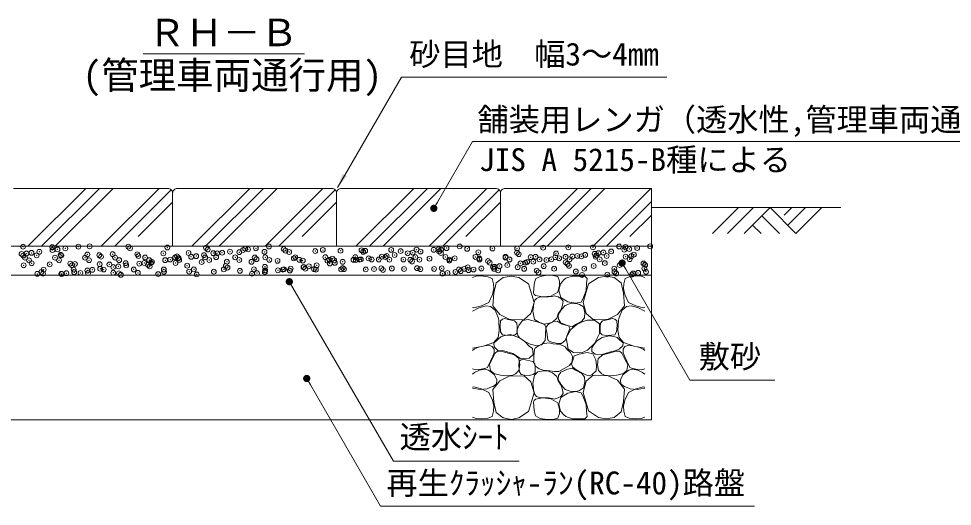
# Model space of a CAD drawing. Units: millimetres at full size, sheet at 1:10; details may follow other scales. Extents: x 3954 to 6692, y 1815 to 3681.
# Drawn here: x 4683 to 5651, y 2348 to 2854 of the extents above; entities that cross this region are included whole.
import ezdxf
from ezdxf.enums import TextEntityAlignment as Align

# ---------------------------------------------------------------- set-up
doc = ezdxf.new("R2010")
doc.units = ezdxf.units.MM
doc.header["$LTSCALE"] = 10
doc.header["$PDMODE"] = 32
doc.header["$PDSIZE"] = 5
doc.linetypes.add('DASHED', pattern=[7.5, 6, -1.5])
doc.linetypes.add('USER1', pattern=[50, 37.5, -12.5])
for name, color, linetype, lineweight in [('ハッチ', 4, 'Continuous', 13), ('寸法', 1, 'Continuous', 13), ('本体', 7, 'Continuous', 13)]:
    doc.layers.add(name, color=color, linetype=linetype, lineweight=lineweight)
doc.styles.add('ＭＳ ゴシック', font='')
doc.styles.get('ＭＳ ゴシック').set_extended_font_data('MS Gothic')

# ---------------------------------------------------------------- blocks, each defined once
blk = doc.blocks.new('filled_dot')
at = {"color": 0, "linetype": 'Continuous', "lineweight": -2, "const_width": 1.25}
blk.add_lwpolyline([(-0.625, 0, 1), (0.625, 0, 1)], format="xyb", close=True, dxfattribs=at)
blk = doc.blocks.new('filled_arrow')
at = {"color": 0, "linetype": 'Continuous', "lineweight": -2}
blk.add_solid([(7.5, 1.25), (0, 0), (7.5, -1.25)], dxfattribs=at)

msp = doc.modelspace()

# ---------------------------------------------------------------- linework, layer by layer
at = {"layer": 'ハッチ'}
for p, q in [((4692.33, 2618.12), (4752.33, 2678.12)), ((4706.47, 2618.12), (4766.47, 2678.12)), ((4768.26, 2618.12), (4828.26, 2678.12)), ((4782.4, 2618.12), (4840.9, 2676.62)), ((4862.33, 2618.12), (4922.33, 2678.12)), ((4876.47, 2618.12), (4936.47, 2678.12)), ((4938.26, 2618.12), (4998.26, 2678.12)), ((4952.4, 2618.12), (5010.9, 2676.62)), ((5032.33, 2618.12), (5092.33, 2678.12)), ((5046.47, 2618.12), (5106.47, 2678.12)), ((5108.26, 2618.12), (5168.26, 2678.12)), ((5122.4, 2618.12), (5180.9, 2676.62)), ((5202.33, 2618.12), (5262.33, 2678.12)), ((5216.47, 2618.12), (5276.47, 2678.12)), ((5278.26, 2618.12), (5338.26, 2678.12)), ((5292.4, 2618.12), (5338.82, 2664.54)), ((5402.02, 2631.17), (5428.97, 2658.12)), ((5417.57, 2631.17), (5444.52, 2658.12)), ((5434.84, 2631.17), (5461.8, 2658.12)), ((5461.8, 2658.12), (5488.75, 2631.17)), ((5476.64, 2650.44), (5484.32, 2658.12)), ((5480.12, 2639.8), (5498.44, 2658.12)), ((5488.75, 2631.17), (5515.7, 2658.12)), ((5453.16, 2649.48), (5471.47, 2631.17)), ((5443.65, 2639.98), (5452.47, 2631.17))]:
    msp.add_line(p, q, dxfattribs=at)
at = {"layer": 'ハッチ', "linetype": 'USER1'}
for p, q in [((4720.61, 2618.12), (4780.61, 2678.12)), ((4890.61, 2618.12), (4950.61, 2678.12)), ((5060.61, 2618.12), (5120.61, 2678.12)), ((5230.61, 2618.12), (5290.61, 2678.12)), ((4806.54, 2628.12), (4842.33, 2663.9)), ((4976.54, 2628.12), (5012.33, 2663.9)), ((5146.54, 2628.12), (5182.33, 2663.9)), ((5316.54, 2628.12), (5338.82, 2650.4))]:
    msp.add_line(p, q, dxfattribs=at)
at = {"layer": 'ハッチ', "linetype": 'DASHED'}
msp.add_line((4502.33, 2588.12), (5338.82, 2588.12), dxfattribs=at)
at = {"layer": 'ハッチ'}
for points in [[(5174.08, 2567.9), (5175.48, 2574.08), (5174.92, 2579.14), (5173.52, 2584.75), (5169.3, 2586.44), (5162.56, 2587.28), (5156.94, 2587), (5153.3, 2585.59)], [(5311.13, 2567.9), (5309.72, 2574.08), (5310.29, 2579.14), (5311.69, 2584.75), (5315.91, 2586.44), (5322.65, 2587.28), (5328.27, 2587), (5331.91, 2585.59)], [(5153.3, 2554.46), (5154.69, 2554.14), (5162.56, 2556.11), (5170.14, 2559.76), (5174.08, 2567.9)], [(5331.91, 2554.46), (5330.52, 2554.14), (5322.65, 2556.11), (5315.06, 2559.76), (5311.13, 2567.9)], [(5179.98, 2544.04), (5176.89, 2551.9), (5172.11, 2555.55), (5167.33, 2556.11), (5159.75, 2554.14), (5153.3, 2550.86)], [(5305.23, 2544.04), (5308.32, 2551.9), (5313.1, 2555.55), (5317.87, 2556.11), (5325.46, 2554.14), (5331.91, 2550.86)], [(5153.3, 2512.46), (5164.59, 2514.46), (5175.48, 2518.2), (5179.98, 2523.25), (5181.08, 2530.7), (5180.54, 2541.23), (5179.98, 2544.04)], [(5331.91, 2512.46), (5320.62, 2514.46), (5309.72, 2518.2), (5305.23, 2523.25), (5304.13, 2530.7), (5304.67, 2541.23), (5305.23, 2544.04)], [(5168.94, 2492.41), (5171.87, 2498.92), (5174.31, 2503.96), (5175.77, 2507.54), (5175.77, 2511.44), (5173.82, 2514.05), (5170.89, 2515.19), (5165.68, 2514.7), (5159.66, 2513.23), (5155.26, 2511.61), (5153.3, 2510)], [(5316.27, 2492.41), (5313.34, 2498.92), (5310.9, 2503.96), (5309.43, 2507.54), (5309.43, 2511.44), (5311.39, 2514.05), (5314.32, 2515.19), (5319.53, 2514.7), (5325.55, 2513.23), (5329.94, 2511.61), (5331.91, 2510)], [(5153.3, 2490.83), (5156.73, 2489.97), (5162.43, 2490.46), (5166.98, 2491.43), (5168.94, 2492.41)], [(5176.1, 2473.54), (5178.22, 2475.49), (5178.54, 2479.39), (5176.1, 2484.6), (5172.19, 2487.69), (5169.75, 2489.64), (5166.01, 2490.46), (5160.55, 2489.5), (5155.53, 2487.07), (5153.3, 2485.45)], [(5309.11, 2473.54), (5306.99, 2475.49), (5306.67, 2479.39), (5309.11, 2484.6), (5313.01, 2487.69), (5315.46, 2489.64), (5319.2, 2490.46), (5324.66, 2489.5), (5329.67, 2487.07), (5331.91, 2485.45)], [(5331.91, 2490.83), (5328.48, 2489.97), (5322.78, 2490.46), (5318.22, 2491.43), (5316.27, 2492.41)], [(5153.3, 2470.92), (5153.38, 2470.89), (5161.26, 2469.31), (5168.45, 2470.12), (5171.38, 2471.42), (5174.31, 2472.56), (5176.1, 2473.54)], [(5153.3, 2471.78), (5154.69, 2472.09), (5162.56, 2470.13), (5170.14, 2466.48), (5174.08, 2458.33)], [(5331.91, 2470.92), (5331.82, 2470.89), (5323.94, 2469.31), (5316.76, 2470.12), (5313.83, 2471.42), (5310.9, 2472.56), (5309.11, 2473.54)], [(5331.91, 2471.78), (5330.52, 2472.09), (5322.65, 2470.13), (5315.06, 2466.48), (5311.13, 2458.33)], [(5174.08, 2458.33), (5175.48, 2452.16), (5174.92, 2447.1), (5173.52, 2441.48), (5169.3, 2439.8), (5162.56, 2438.96), (5156.94, 2439.24), (5153.3, 2440.65)], [(5311.13, 2458.33), (5309.72, 2452.16), (5310.29, 2447.1), (5311.69, 2441.48), (5315.91, 2439.8), (5322.65, 2438.96), (5328.27, 2439.24), (5331.91, 2440.65)]]:
    msp.add_lwpolyline(points, dxfattribs=at)
for points in [[(5193.24, 2587.15), (5185.06, 2585.71), (5177.84, 2579.94), (5175.43, 2569.36), (5174.47, 2556.37), (5181.69, 2547.24), (5191.31, 2542.43), (5206.71, 2541.95), (5213.93, 2548.2), (5217.3, 2559.74), (5211.52, 2578.98), (5201.42, 2585.71)], [(5216.59, 2569.7), (5217.25, 2578.49), (5218.79, 2584.21), (5223.63, 2586.84), (5230.88, 2587.94), (5236.6, 2587.72), (5241.66, 2586.62), (5243.42, 2581.79), (5243.42, 2577.61), (5241.66, 2570.58), (5234.4, 2566.4), (5226.27, 2565.53), (5218.79, 2566.84), (5217.25, 2568.16)], [(5250.16, 2584.91), (5256.47, 2587.18), (5269.84, 2587.18), (5272.36, 2584.66), (5271.6, 2579.37), (5271.1, 2572.31), (5267.82, 2563.23), (5266.05, 2560.21), (5260.5, 2558.95), (5252.18, 2560.46), (5244.86, 2565), (5242.84, 2572.06), (5244.61, 2579.11), (5247.89, 2583.15)], [(5291.97, 2587.15), (5300.15, 2585.71), (5307.37, 2579.94), (5309.78, 2569.36), (5310.74, 2556.37), (5303.52, 2547.24), (5293.9, 2542.43), (5278.5, 2541.95), (5271.28, 2548.2), (5267.91, 2559.74), (5273.68, 2578.98), (5283.79, 2585.71)], [(5216.71, 2557.07), (5217.89, 2561.98), (5219.65, 2563.94), (5222.6, 2565.12), (5232.02, 2565.51), (5236.14, 2566.1), (5238.1, 2566.69), (5242.03, 2565.51), (5244.97, 2563.94), (5247.33, 2561), (5246.54, 2557.07), (5245.17, 2552.56), (5242.03, 2547.85), (5240.66, 2543.34), (5236.14, 2539.42), (5231.82, 2537.85), (5226.92, 2537.26), (5222.7, 2538.98), (5217.69, 2541.97), (5215.92, 2550.6), (5216.71, 2555.31)], [(5245.56, 2552.37), (5249.49, 2556.68), (5255.46, 2558.95), (5262.27, 2558.44), (5264.29, 2557.69), (5268.32, 2555.17), (5269.84, 2548.86), (5269.58, 2543.82), (5266.56, 2540.29), (5260.25, 2536.76), (5256.47, 2534.5), (5251.67, 2535.76), (5244.86, 2538.78), (5242.62, 2542.36), (5242.23, 2546.29), (5243.99, 2549.62)], [(5199.5, 2530.02), (5199.5, 2534.08), (5199.16, 2538.13), (5196.97, 2540.66), (5190.37, 2542.18), (5186.65, 2543.03), (5184.46, 2542.52), (5182.26, 2540.83), (5181.92, 2535.76), (5182.43, 2529.34), (5184.25, 2526.28), (5187.94, 2525.67), (5193.02, 2525.36), (5197.48, 2526.28), (5199.67, 2528.16)], [(5202.1, 2523.09), (5200.36, 2525.61), (5199.34, 2530.34), (5201.29, 2535.98), (5205.18, 2541.06), (5211.14, 2541.92), (5220.11, 2539.54), (5225.29, 2538.42), (5228.25, 2536.7), (5229.3, 2533.65), (5228.83, 2526.02), (5228.55, 2520.35), (5224.68, 2515.63), (5220.03, 2514.76), (5213.14, 2516.5), (5207.54, 2519.18)], [(5229.3, 2533.65), (5231.92, 2536.9), (5237.21, 2539.92), (5241.11, 2540.5), (5246.38, 2537.19), (5252.82, 2535.43), (5254.19, 2532.9), (5252.43, 2528.41), (5249.31, 2520.42), (5245.6, 2517.1), (5241.5, 2517.1), (5235.4, 2518.4), (5231.92, 2519.87), (5231.09, 2523.07), (5230.59, 2526.78)], [(5267.01, 2539.82), (5272.07, 2541.23), (5276, 2541.51), (5279.66, 2541.23), (5285, 2537.58), (5285, 2527.47), (5279.66, 2517.08), (5272.61, 2510.19), (5266.4, 2507.51), (5258.01, 2507.84), (5252.4, 2511.18), (5250.43, 2522.97), (5255.21, 2531.68), (5261.39, 2536.73)], [(5285.7, 2530.02), (5285.7, 2534.08), (5286.04, 2538.13), (5288.24, 2540.66), (5294.83, 2542.18), (5298.55, 2543.03), (5300.75, 2542.52), (5302.95, 2540.83), (5303.29, 2535.76), (5302.78, 2529.34), (5300.96, 2526.28), (5297.26, 2525.67), (5292.19, 2525.36), (5287.72, 2526.28), (5285.54, 2528.16)], [(5216.11, 2505.9), (5215.52, 2511.87), (5212.15, 2514.57), (5207.54, 2519.18), (5202.1, 2523.09), (5192.79, 2526.35), (5186.88, 2525.61), (5182.82, 2524.13), (5179.68, 2521.36), (5175.44, 2517.67), (5175.8, 2513.8), (5179.68, 2509.92), (5185.67, 2509.68), (5195.22, 2506.9), (5203.18, 2501.73), (5212.13, 2502.12)], [(5218.19, 2512.43), (5222.36, 2515.2), (5225.39, 2516.8), (5232.66, 2517.74), (5237.1, 2516.93), (5244.36, 2516.13), (5249.48, 2513.57), (5251.77, 2510.48), (5254.86, 2507.92), (5256.88, 2503.75), (5256.48, 2498.1), (5253.78, 2494.34), (5248.4, 2491.38), (5242.75, 2488.29), (5238.44, 2488.15), (5233.46, 2488.96), (5226.73, 2489.36), (5222.43, 2490.98), (5218.66, 2493.53), (5217.05, 2497.43), (5217.05, 2503.75), (5217.72, 2511.01)], [(5276.98, 2508.85), (5277.15, 2512.71), (5278.83, 2515.39), (5282.18, 2519.92), (5287.72, 2523.36), (5294.96, 2525.21), (5299.88, 2524.59), (5303.26, 2523.36), (5305.88, 2521.06), (5309.42, 2517.98), (5309.11, 2514.75), (5305.88, 2511.52), (5301.11, 2509.52), (5297.88, 2508.76), (5287.55, 2505.66), (5280.5, 2506.17)], [(5195.15, 2484.44), (5197.91, 2485.74), (5201.17, 2489.32), (5202.31, 2495.18), (5201.5, 2501.52), (5196.77, 2505.26), (5187.82, 2507.7), (5182.77, 2509.33), (5179.36, 2509.33), (5176.91, 2507.21), (5173.5, 2500.38), (5170.89, 2495.34), (5171.87, 2489.32), (5175.45, 2486.23), (5182.29, 2484.28), (5188.47, 2483.79)], [(5260.53, 2490.23), (5257.34, 2492.75), (5256, 2495.76), (5257.68, 2500.8), (5258.85, 2504.32), (5263.89, 2506.17), (5272.28, 2507.84), (5277.99, 2506.5), (5281.34, 2500.13), (5282.01, 2494.09), (5281.68, 2488.89), (5277.15, 2484.69), (5274.29, 2483.69), (5270.94, 2484.53), (5263.89, 2488.22)], [(5290.06, 2484.44), (5287.29, 2485.74), (5284.04, 2489.32), (5282.9, 2495.18), (5283.71, 2501.52), (5288.43, 2505.26), (5297.39, 2507.7), (5302.43, 2509.33), (5305.85, 2509.33), (5308.29, 2507.21), (5311.71, 2500.38), (5314.32, 2495.34), (5313.34, 2489.32), (5309.76, 2486.23), (5302.92, 2484.28), (5296.74, 2483.79)], [(5218.17, 2488.42), (5218.17, 2492.28), (5217.85, 2496.13), (5215.76, 2498.54), (5209.5, 2499.98), (5205.97, 2500.78), (5203.88, 2500.3), (5201.79, 2498.7), (5201.47, 2493.88), (5201.95, 2487.78), (5203.69, 2484.87), (5207.19, 2484.29), (5212.02, 2484), (5216.25, 2484.87), (5218.33, 2486.66)], [(5216.71, 2469.16), (5217.89, 2464.26), (5219.65, 2462.3), (5222.6, 2461.12), (5232.02, 2460.73), (5236.14, 2460.14), (5238.1, 2459.55), (5242.03, 2460.73), (5244.97, 2462.3), (5247.33, 2465.24), (5246.54, 2469.16), (5245.17, 2473.68), (5242.03, 2478.38), (5240.66, 2482.89), (5236.14, 2486.82), (5231.82, 2488.39), (5226.92, 2488.97), (5221.03, 2487.8), (5217.69, 2484.27), (5215.92, 2475.64), (5216.71, 2470.93)], [(5245.56, 2473.87), (5249.49, 2469.56), (5255.46, 2467.29), (5262.27, 2467.79), (5264.29, 2468.55), (5268.32, 2471.07), (5269.84, 2477.37), (5269.58, 2482.41), (5266.56, 2485.94), (5260.25, 2489.47), (5256.47, 2491.74), (5251.67, 2490.48), (5244.86, 2487.46), (5242.62, 2483.87), (5242.23, 2479.95), (5243.99, 2476.62)], [(5193.24, 2438.52), (5185.06, 2439.96), (5177.84, 2445.73), (5175.43, 2456.32), (5174.47, 2469.3), (5181.69, 2478.44), (5191.31, 2483.25), (5206.71, 2483.73), (5213.93, 2477.48), (5217.3, 2465.93), (5211.52, 2446.7), (5201.42, 2439.96)], [(5291.97, 2439.08), (5300.15, 2440.53), (5307.37, 2446.3), (5309.78, 2456.88), (5310.74, 2469.86), (5303.52, 2479), (5293.9, 2483.81), (5278.5, 2484.29), (5271.28, 2478.04), (5267.91, 2466.5), (5273.68, 2447.26), (5283.79, 2440.53)], [(5216.59, 2456.54), (5217.25, 2447.75), (5218.79, 2442.03), (5223.63, 2439.39), (5230.88, 2438.3), (5236.6, 2438.52), (5241.66, 2439.61), (5243.42, 2444.45), (5243.42, 2448.62), (5241.66, 2455.66), (5234.4, 2459.83), (5226.27, 2460.71), (5218.79, 2459.39), (5217.25, 2458.08)], [(5250.16, 2441.32), (5256.47, 2439.06), (5269.84, 2439.06), (5272.36, 2441.58), (5271.6, 2446.87), (5271.1, 2453.93), (5267.82, 2463), (5266.05, 2466.03), (5260.5, 2467.29), (5252.18, 2465.78), (5244.86, 2461.24), (5242.84, 2454.18), (5244.61, 2447.12), (5247.89, 2443.09)]]:
    msp.add_lwpolyline(points, close=True, dxfattribs=at)
for p in [(4687.23, 2617.58), (4704.14, 2612.28), (4717.52, 2617.15), (4717.73, 2614.07), (4722.93, 2614.75), (4731.06, 2615.82), (4744.64, 2617.61), (4756.28, 2617.96), (4796.29, 2617.61), (4798.14, 2615.92), (4836.9, 2616.73), (4876.91, 2616.38), (4878.75, 2614.7), (4901.79, 2612.41), (4911.46, 2611.88), (4915.37, 2614.2), (4917.52, 2615.5), (4920.57, 2614.88), (4928.7, 2615.95), (4937.64, 2612.21), (4942.29, 2617.74), (4957.53, 2615.16), (4959.37, 2613.47), (4963.22, 2612.09), (4990.23, 2613.06), (4998.13, 2614.27), (5016.41, 2613.4), (5038.15, 2613.93), (5039.99, 2612.24), (5041.99, 2613.27), (5069, 2614.25), (5078.75, 2613.04), (5095.17, 2614.58), (5099.43, 2612.54), (5113.01, 2614.33), (5118.22, 2615.01), (5118.77, 2612.7), (5120.75, 2614.46), (5126.35, 2616.08), (5139.93, 2617.87), (5147.76, 2615.43), (5159.37, 2611.82), (5173.94, 2615.76), (5199.52, 2615.64), (5226.53, 2616.62), (5252.7, 2616.95), (5278.28, 2616.83), (5288.94, 2611.6), (5297.07, 2612.67), (5305.29, 2617.8), (5310.66, 2614.45), (5311.91, 2617.33), (5315.86, 2615.14), (5323.99, 2616.21), (5337.58, 2618), (4685.61, 2610.06), (4687.46, 2608.37), (4689.21, 2606.12), (4690.81, 2610.52), (4693.43, 2603.44), (4696.01, 2611.21), (4701.34, 2608.66), (4720.36, 2606.18), (4724.57, 2603.49), (4726.22, 2609.18), (4726.92, 2608.54), (4751.5, 2606.24), (4753.93, 2609.51), (4755.71, 2603.55), (4766.23, 2608.84), (4768.07, 2607.15), (4780.11, 2609.84), (4782.64, 2606.29), (4786.86, 2603.61), (4805.69, 2609.72), (4806.84, 2607.95), (4813.78, 2606.35), (4818, 2603.66), (4832.7, 2610.69), (4834.62, 2603.57), (4839.82, 2604.25), (4844.92, 2606.41), (4846.85, 2607.61), (4847.95, 2605.32), (4848.69, 2605.92), (4849.14, 2603.72), (4858.87, 2611.03), (4861.53, 2607.11), (4866.74, 2607.79), (4874.87, 2608.86), (4876.06, 2606.46), (4880.28, 2603.78), (4884.46, 2610.9), (4887.45, 2606.72), (4888.45, 2610.65), (4893.66, 2611.34), (4898.57, 2601.99), (4907.2, 2606.52), (4911.42, 2603.83), (4927.47, 2606.38), (4929.31, 2604.69), (4938.35, 2606.58), (4942.56, 2603.89), (4951.16, 2602.84), (4968.07, 2605.5), (4969.49, 2606.63), (4973.7, 2603.95), (4977.34, 2603.17), (5000.63, 2606.69), (5002.92, 2603.05), (5004.85, 2604), (5008.09, 2605.15), (5009.93, 2603.46), (5018.68, 2601.91), (5029.93, 2604.02), (5031.77, 2606.75), (5032.26, 2603.69), (5035.99, 2604.06), (5037.47, 2604.38), (5045.6, 2605.45), (5048.69, 2604.27), (5056.1, 2604.35), (5059.18, 2607.24), (5062.91, 2606.8), (5064.38, 2607.92), (5067.13, 2604.12), (5072.51, 2608.99), (5081.68, 2604.23), (5086.1, 2610.78), (5088.71, 2603.92), (5090.55, 2602.24), (5091.3, 2611.47), (5094.05, 2606.86), (5098.27, 2604.17), (5108.69, 2605.2), (5120.61, 2611.01), (5125.19, 2606.92), (5129.31, 2603.04), (5129.41, 2604.23), (5134.87, 2605.54), (5156.34, 2606.97), (5160.45, 2605.42), (5160.55, 2604.29), (5169.33, 2602.7), (5187.46, 2606.39), (5187.48, 2607.03), (5191.69, 2604.34), (5199.39, 2611.47), (5201.23, 2609.78), (5213.64, 2606.72), (5216.32, 2602.03), (5218.62, 2607.09), (5222.84, 2604.4), (5229.9, 2603.82), (5235.11, 2604.51), (5239.22, 2606.6), (5239.99, 2610.59), (5243.24, 2605.58), (5249.76, 2607.14), (5253.98, 2604.46), (5256.82, 2607.37), (5262.03, 2608.05), (5266.23, 2607.57), (5270.16, 2609.12), (5280.01, 2610.25), (5280.9, 2607.2), (5281.85, 2608.56), (5283.74, 2610.91), (5285.12, 2604.51), (5292.4, 2607.91), (5312.04, 2607.26), (5316.26, 2604.57), (5317.98, 2607.78), (5320.61, 2609.36), (4687.86, 2598.31), (4696.16, 2600.4), (4708.61, 2593.77), (4714.87, 2599.28), (4736.17, 2600.06), (4738.01, 2598.37), (4739.75, 2593.82), (4741.04, 2599.62), (4753.86, 2592.93), (4759.07, 2593.62), (4766.62, 2599.49), (4767.2, 2594.69), (4770.89, 2593.88), (4776.77, 2599.18), (4780.78, 2596.48), (4785.99, 2597.16), (4793.63, 2600.47), (4794.12, 2598.23), (4802.04, 2593.94), (4807.7, 2600.02), (4812.9, 2600.71), (4816.79, 2598.83), (4818.63, 2597.14), (4819.81, 2600.8), (4821.03, 2601.78), (4833.18, 2593.99), (4845.39, 2600.68), (4857.39, 2597.95), (4864.32, 2594.05), (4872.4, 2601.65), (4895.46, 2594.11), (4897.41, 2597.6), (4899.25, 2595.91), (4912.09, 2592.61), (4924.15, 2601.86), (4926.6, 2594.16), (4938.01, 2596.72), (4938.27, 2592.94), (4951.51, 2593.06), (4956.71, 2593.75), (4957.74, 2594.22), (4963.85, 2592.82), (4964.84, 2594.82), (4978.03, 2596.38), (4978.42, 2596.61), (4979.87, 2594.69), (4983.63, 2597.29), (4988.88, 2594.28), (4990.86, 2593.79), (4991.76, 2598.36), (5005.34, 2600.15), (5010.55, 2600.84), (5017.04, 2594.13), (5018.63, 2595.49), (5020.03, 2594.33), (5042.62, 2594.01), (5051.17, 2594.39), (5058.65, 2595.15), (5060.49, 2593.46), (5069.63, 2594.98), (5082.31, 2594.45), (5095.8, 2595.31), (5099.25, 2594.26), (5113.45, 2594.5), (5121.38, 2595.19), (5139.26, 2593.92), (5141.11, 2592.23), (5144.59, 2594.56), (5148.39, 2596.16), (5149.15, 2593.19), (5154.36, 2593.88), (5162.49, 2594.95), (5171.17, 2601.01), (5174.57, 2596.5), (5175.73, 2594.62), (5176.07, 2596.74), (5179.87, 2593.04), (5181.27, 2597.42), (5189.4, 2598.49), (5200.15, 2596.37), (5202.99, 2600.28), (5206.87, 2594.67), (5208.19, 2600.96), (5209.93, 2601.81), (5219.88, 2592.69), (5227.16, 2597.35), (5238.02, 2594.73), (5249.94, 2601.47), (5251.79, 2599.78), (5253.33, 2597.68), (5269.16, 2594.78), (5278.91, 2597.56), (5290.55, 2600.58), (5300.3, 2594.84), (5305.92, 2598.53), (5330.56, 2600.24), (5331.44, 2594.9), (5332.1, 2598.87), (5332.41, 2598.55), (4701.97, 2589.39), (4706.11, 2591.28), (4707.95, 2589.59), (4726.95, 2589.39), (4727.55, 2589.27), (4732.15, 2590.08), (4740.28, 2591.15), (4746.71, 2590.4), (4754.56, 2590.24), (4780.74, 2590.58), (4786.73, 2590.05), (4788.57, 2588.37), (4806.32, 2590.45), (4827.33, 2589.17), (4833.33, 2591.43), (4859.5, 2591.76), (4867.35, 2588.83), (4885.09, 2591.64), (4924.59, 2589.52), (4929.79, 2590.2), (4937.92, 2591.27), (5122.23, 2589.65), (5127.44, 2590.33), (5135.57, 2591.4), (5221.73, 2591), (5260.49, 2591.81), (5266.86, 2588.3), (5293.03, 2588.64), (5300.5, 2591.46), (5302.35, 2589.77), (5318.61, 2588.52), (5319.88, 2589.78), (5325.08, 2590.46), (5333.21, 2591.53)]:
    msp.add_point(p, dxfattribs=at)
at = {"layer": '寸法', "color": 3}
msp.add_line((4811.95, 2817.53), (4978.94, 2817.53), dxfattribs=at)
at = {"layer": '寸法'}
for p, q in [((5079.5, 2793.58), (5354.74, 2793.58)), ((5153.32, 2726.87), (5743.96, 2726.87)), ((5378.57, 2479.18), (5466.66, 2479.18)), ((5071.38, 2394.97), (5201.74, 2394.97)), ((5057.96, 2348.28), (5445.88, 2348.28))]:
    msp.add_line(p, q, dxfattribs=at)
for points in [[(5013.3, 2678.92), (5020.8, 2691.91), (5079.5, 2793.58)], [(5113.21, 2657.4), (5116.96, 2663.89), (5153.32, 2726.87)], [(5308.46, 2600.61), (5312.21, 2594.12), (5378.57, 2479.18)], [(4963.34, 2581.27), (4967.1, 2574.78), (5071.38, 2394.97)], [(4981.39, 2480.91), (4985.14, 2474.41), (5057.96, 2348.28)]]:
    msp.add_lwpolyline(points, dxfattribs=at)
at = {"layer": '本体'}
for p, q in [((4837.33, 2678.12), (4677.33, 2678.12)), ((4842.33, 2673.12), (4842.33, 2618.12)), ((4842.33, 2618.12), (4842.33, 2673.12)), ((5007.33, 2678.12), (4847.33, 2678.12)), ((5012.33, 2673.12), (5012.33, 2618.12)), ((5012.33, 2618.12), (5012.33, 2673.12)), ((5177.33, 2678.12), (5017.33, 2678.12)), ((5182.33, 2673.12), (5182.33, 2618.12)), ((5182.33, 2618.12), (5182.33, 2673.12)), ((5338.82, 2678.12), (5187.33, 2678.12)), ((5338.82, 2678.12), (5338.82, 2438.12)), ((5338.82, 2658.12), (5535.4, 2658.12)), ((4502.33, 2618.12), (5338.82, 2618.12)), ((4502.33, 2588.12), (5338.82, 2588.12)), ((4502.33, 2438.12), (5338.82, 2438.12))]:
    msp.add_line(p, q, dxfattribs=at)
for centre, start, end in [((4837.33, 2673.12), 359.99804, 90.00081), ((4847.33, 2673.12), 89.99999, 180.00001), ((5007.33, 2673.12), 359.99804, 90.00081), ((5017.33, 2673.12), 89.99999, 180.00001), ((5177.33, 2673.12), 359.99804, 90.00081), ((5187.33, 2673.12), 89.99999, 180.00001)]:
    msp.add_arc(centre, 5, start, end, dxfattribs=at)

# ---------------------------------------------------------------- block references
at = {"layer": '寸法'}
for name, p, xscale, yscale, rotation in [('filled_arrow', (5013.3, 2678.92), 2, 2, 60), ('filled_dot', (5113.21, 2657.4), 3, 3, 60), ('filled_dot', (5308.46, 2600.61), 3, 3, 300), ('filled_dot', (4963.34, 2581.27), 3, 3, 300.1), ('filled_dot', (4981.39, 2480.91), 3, 3, 300)]:
    msp.add_blockref(name, p, dxfattribs=dict(at, xscale=xscale, yscale=yscale, rotation=rotation))

# ---------------------------------------------------------------- texts
at = {"layer": '寸法', "color": 3, "style": 'ＭＳ ゴシック'}
for s, height, p in [('ＲＨ－Ｂ', 28.48, (4816.9, 2817.02)), ('砂目地\u3000幅3～4mm', 23.74, (5087.73, 2798.37)), ('(管理車両通行用)', 28.48, (4748.91, 2772.69)), ('舗装用レンガ（透水性,管理車両通行用）', 23.74, (5158.46, 2730.46)), ('JIS A 5215-B種による', 23.74, (5160.2, 2688.9)), ('敷砂', 23.74, (5387.86, 2484.61)), ('透水ｼｰﾄ', 23.74, (5077.67, 2401.29)), ('再生ｸﾗｯｼｬ-ﾗﾝ(RC-40)路盤', 23.74, (5063.91, 2353.54))]:
    msp.add_text(s, height=height, dxfattribs=at).set_placement(p, align=Align.BOTTOM_LEFT)

doc.saveas('drawing.dxf')
